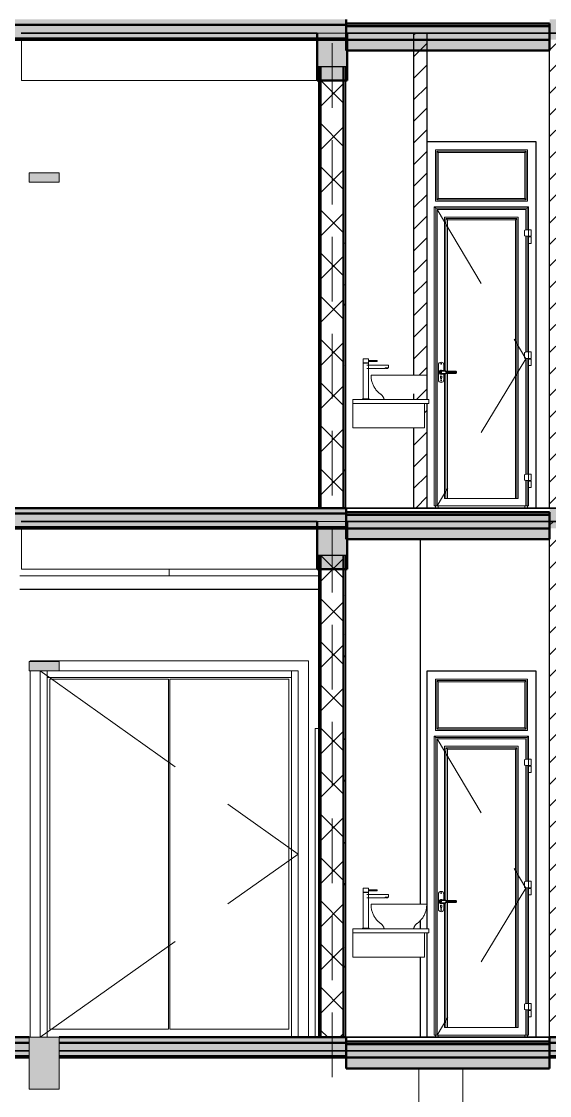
# Model space of a CAD drawing. Header units: millimetres. Extents: x -20510 to 108935, y -243239 to 20306.
# Drawn here: x 70511 to 74402, y -96429 to -88515 of the extents above; entities that cross this region are included whole.
import ezdxf

# ---------------------------------------------------------------- set-up
doc = ezdxf.new("R2010")
doc.units = ezdxf.units.MM
doc.linetypes.add('Centre', pattern=[3175, 635, -476.25, 1587.5, -476.25])
doc.linetypes.add('Hidden', pattern=[714.375, 476.25, -238.125])
for name, color, linetype, lineweight in [('A-DETL', 8, 'Continuous', 9), ('A-DETL-GENF', 8, 'Continuous', 18), ('A-DOOR', 2, 'Continuous', 18), ('A-DOOR-FRAM', 2, 'Continuous', 18), ('A-DOOR-GLAZ', 4, 'Continuous', 18), ('A-FLOR', 7, 'Continuous', 9), ('A-FLOR-MCUT', 7, 'Continuous', 50), ('A-FLOR-PATT', 8, 'Continuous', 9), ('A-WALL', 7, 'Continuous', 25), ('A-WALL-PATT', 8, 'Continuous', 18), ('G-IMPT', 8, 'Continuous', 9), ('P-SANR-FIXT', 3, 'Continuous', 9), ('S-BEAM', 7, 'Continuous', 9), ('S-FNDN', 7, 'Continuous', 9), ('S-GRID', 1, 'Continuous', 9)]:
    doc.layers.add(name, color=color, linetype=linetype, lineweight=lineweight)
pattern_1 = [(45, (80767.21, -89999.29), (-79.5495, 79.5495), [])]
pattern_2 = [(0, (80767.206, -89999.29), (304.8, 76.2), [25.146, -203.454, 25.146, -203.454, -1219.2]), (0, (80767.206, -89999.29), (304.8, 76.2), [-457.2, 25.146, -432.054, 25.146, -203.454, -533.4]), (0, (80767.206, -89999.29), (304.8, 76.2), [-1143, 25.146, -127.254, 25.146, -355.854]), (120, (80881.506, -89961.19), (-218.39114, 225.86454), [25.146, -203.454, 25.146, -203.454, -1219.2]), (120, (80881.506, -89961.19), (-218.39114, 225.86454), [-457.2, 25.146, -432.054, 25.146, -203.454, -533.4]), (120, (80881.506, -89961.19), (-218.39114, 225.86454), [-1143, 25.146, -127.254, 25.146, -355.854]), (240, (80919.606, -89808.79), (-86.40886, -302.06454), [25.146, -203.454, 25.146, -203.454, -1219.2]), (240, (80919.606, -89808.79), (-86.40886, -302.06454), [-457.2, 25.146, -432.054, 25.146, -203.454, -533.4]), (240, (80919.606, -89808.79), (-86.40886, -302.06454), [-1143, 25.146, -127.254, 25.146, -355.854])]
pattern_3 = [(45, (80767.2, -89999.3), (-159.099, 159.099), []), (135, (80767.2, -89999.3), (-159.099, -159.099), [])]

# ---------------------------------------------------------------- blocks, each defined once
blk = doc.blocks.new('Cua_Chong_Chay_D7_1Canh - D7_1200x2200-2407364-MẶT CẮT 4-4')
at = {"layer": 'A-DOOR-FRAM'}
for p in [(7675, 0), (7700, 2275)]:
    blk.add_line(p, (7675, 2275), dxfattribs=at)
blk = doc.blocks.new('CỬA 1 CÁNH EROWINDOW_có ô chết_ - D5_800x2200-V1-MẶT CẮT 4-4')
at = {"layer": 'A-DOOR'}
for p, q in [((8561, 2639), (9239, 2639)), ((8561, 2261), (8561, 2639)), ((8561, 2261), (8561, 2639)), ((8561, 2639), (9239, 2639)), ((8571, 2629), (8581, 2619)), ((8571, 2629), (8571, 2271)), ((9229, 2629), (8571, 2629)), ((9219, 2619), (8581, 2619)), ((8581, 2619), (8581, 2281)), ((9219, 2619), (9229, 2629)), ((9219, 2281), (9219, 2619)), ((9229, 2271), (9229, 2629)), ((9239, 2639), (9239, 2261)), ((9239, 2639), (9239, 2261)), ((8553, 2220), (9247, 2220)), ((8553, 2220), (8563, 2210)), ((8553, 15), (8553, 2220)), ((9239, 2261), (8561, 2261)), ((9239, 2261), (8561, 2261)), ((8581, 2281), (8571, 2271)), ((8571, 2271), (9229, 2271)), ((8581, 2281), (9219, 2281)), ((9219, 2281), (9229, 2271)), ((9247, 2220), (9237, 2210)), ((9247, 2220), (9247, 2050)), ((9237, 2210), (8563, 2210)), ((8563, 2210), (8563, 15)), ((8573, 2200), (9227, 2200)), ((8573, 15), (8573, 2200)), ((9227, 2200), (8573, 2200)), ((8573, 2200), (8573, 15)), ((8629, 1012.7), (8629, 2144)), ((9171, 2144), (8629, 2144)), ((8629, 1012.7), (8629, 2144)), ((8629, 2144), (9171, 2144)), ((9171, 71), (9171, 2144)), ((9171, 2144), (9171, 71)), ((9227, 2200), (9227, 2050)), ((9227, 2050), (9227, 2200)), ((9237, 2210), (9237, 2050)), ((8649, 2124), (8639, 2134)), ((8639, 2134), (8639, 1007.9)), ((8639, 2134), (9161, 2134)), ((8649, 2124), (8649, 1007.8)), ((9151, 2124), (8649, 2124)), ((9151, 2124), (9161, 2134)), ((9151, 71), (9151, 2124)), ((9161, 2134), (9161, 71)), ((9217, 2011.9), (9217, 2040)), ((9227, 2050), (9267, 2050)), ((9267, 2001.9), (9227, 2001.9)), ((9227, 2001.9), (9227, 1150)), ((9227, 1150), (9227, 2001.9)), ((9237, 2001.9), (9237, 1150)), ((9247, 2050), (9247, 2001.9)), ((9247, 2001.9), (9247, 1150)), ((9247, 1997.6), (9247, 1950.2)), ((9247, 1997.6), (9267, 1997.6)), ((9249.5, 2001.9), (9249.5, 1997.6)), ((9264.5, 1997.6), (9264.5, 2001.9)), ((9267, 2001.9), (9267, 2050)), ((9267, 1950.2), (9267, 1997.6)), ((9247, 1950.2), (9267, 1950.2)), ((9217, 1111.9), (9217, 1140)), ((9227, 1150), (9267, 1150)), ((9247, 1150), (9247, 1101.9)), ((9267, 1101.9), (9267, 1150)), ((8583, 1055), (8583, 945)), ((8623, 1012.9), (8623, 1055)), ((9267, 1101.9), (9227, 1101.9)), ((9227, 1101.9), (9227, 250)), ((9227, 250), (9227, 1101.9)), ((9237, 1101.9), (9237, 250)), ((9247, 1101.9), (9247, 250)), ((9247, 1097.6), (9247, 1050.2)), ((9247, 1097.6), (9267, 1097.6)), ((9247, 1050.2), (9267, 1050.2)), ((9249.5, 1101.9), (9249.5, 1097.6)), ((9264.5, 1097.6), (9264.5, 1101.9)), ((9267, 1050.2), (9267, 1097.6)), ((8598.5, 959.7), (8598.5, 970.7)), ((8600.5, 972.7), (8605.5, 972.7)), ((8600.5, 952.7), (8600.5, 957.7)), ((8600.5, 957.7), (8600.5, 952.7)), ((8628.7, 1013), (8603, 1013)), ((8627.7, 1008.7), (8603, 1008.7)), ((8603, 991.3), (8627.7, 991.3)), ((8603, 987), (8628.7, 987)), ((8605.5, 957.7), (8605.5, 952.7)), ((8605.5, 952.7), (8605.5, 957.7)), ((8607.5, 970.7), (8607.5, 959.7)), ((8623, 945), (8623, 987.1)), ((8637.7, 1003.7), (8627.7, 1008.7)), ((8627.7, 991.3), (8637.7, 996.3)), ((8638.7, 1008), (8628.7, 1013)), ((8628.7, 987), (8638.7, 992)), ((8629, 71), (8629, 987.3)), ((8629, 71), (8629, 987.3)), ((8709, 1003.7), (8637.7, 1003.7)), ((8637.7, 996.3), (8709, 996.3)), ((8709, 1008), (8638.7, 1008)), ((8638.7, 992), (8709, 992)), ((8639, 992.1), (8639, 71)), ((8649, 992.2), (8649, 71)), ((9217, 211.9), (9217, 240)), ((9227, 250), (9267, 250)), ((9247, 250), (9247, 201.9)), ((9267, 201.9), (9267, 250)), ((9267, 201.9), (9227, 201.9)), ((9227, 201.9), (9227, 15)), ((9227, 15), (9227, 201.9)), ((9237, 201.9), (9237, 15)), ((9247, 201.9), (9247, 15)), ((9247, 197.6), (9247, 150.2)), ((9247, 197.6), (9267, 197.6)), ((9249.5, 201.9), (9249.5, 197.6)), ((9264.5, 197.6), (9264.5, 201.9)), ((9267, 150.2), (9267, 197.6)), ((9247, 150.2), (9267, 150.2)), ((8563, 15), (8553, 15)), ((8561, 0), (8561, 15)), ((8563, 15), (8573, 15)), ((8573, 15), (9227, 15)), ((8581, 15), (8581, 0)), ((8639, 71), (8629, 71)), ((9171, 71), (8629, 71)), ((9161, 71), (9171, 71)), ((9219, 15), (9219, 0)), ((9237, 15), (9227, 15)), ((9247, 15), (9237, 15)), ((9239, 15), (9239, 0))]:
    blk.add_line(p, q, dxfattribs=at)
at = {"layer": 'A-DOOR', "linetype": 'Centre', "lineweight": 18}
for p, q in [((8573, 2200), (9227, 1100)), ((9227, 1100), (8573, 15))]:
    blk.add_line(p, q, dxfattribs=at)
at = {"layer": 'A-DOOR', "flags": 128}
for points in [[(8603, 1013), (8602.5, 1013), (8602, 1013), (8601.4, 1012.9), (8600.9, 1012.8), (8600.4, 1012.7), (8599.9, 1012.6), (8599.4, 1012.5), (8598.9, 1012.3), (8598.4, 1012.2), (8597.9, 1012), (8597.5, 1011.8), (8597, 1011.5), (8596.5, 1011.3), (8596.1, 1011), (8595.7, 1010.7), (8595.2, 1010.4), (8594.8, 1010.1), (8594.4, 1009.8), (8594, 1009.4), (8593.7, 1009.1), (8593.3, 1008.7), (8593, 1008.3), (8592.7, 1007.9), (8592.4, 1007.5), (8592.1, 1007), (8591.8, 1006.6), (8591.5, 1006.1), (8591.3, 1005.7), (8591.1, 1005.2), (8590.9, 1004.7), (8590.7, 1004.2), (8590.5, 1003.7), (8590.4, 1003.2), (8590.3, 1002.7), (8590.2, 1002.2), (8590.1, 1001.7), (8590.1, 1001.2), (8590, 1000.7), (8590, 1000.1), (8590, 999.6), (8590, 999.1), (8590.1, 998.6), (8590.1, 998.1), (8590.2, 997.6), (8590.3, 997), (8590.5, 996.5), (8590.6, 996), (8590.8, 995.6), (8591, 995.1), (8591.2, 994.6), (8591.4, 994.1), (8591.6, 993.7), (8591.9, 993.2), (8592.2, 992.8), (8592.5, 992.3), (8592.8, 991.9), (8593.1, 991.5), (8593.5, 991.1), (8593.8, 990.8), (8594.2, 990.4), (8594.6, 990.1), (8595, 989.7), (8595.4, 989.4), (8595.9, 989.1), (8596.3, 988.9), (8596.7, 988.6), (8597.2, 988.4), (8597.7, 988.1), (8598.2, 987.9), (8598.6, 987.8), (8599.1, 987.6), (8599.6, 987.4), (8600.1, 987.3), (8600.7, 987.2), (8601.2, 987.1), (8601.7, 987.1), (8602.2, 987), (8602.7, 987), (8603, 987)], [(8709, 992), (8709.3, 992), (8709.6, 992), (8710, 992.1), (8710.3, 992.1), (8710.6, 992.2), (8710.9, 992.2), (8711.2, 992.3), (8711.5, 992.4), (8711.8, 992.5), (8712.1, 992.6), (8712.4, 992.8), (8712.7, 992.9), (8713, 993.1), (8713.2, 993.2), (8713.5, 993.4), (8713.8, 993.6), (8714, 993.8), (8714.3, 994), (8714.5, 994.2), (8714.7, 994.4), (8715, 994.7), (8715.2, 994.9), (8715.4, 995.2), (8715.6, 995.4), (8715.7, 995.7), (8715.9, 996), (8716.1, 996.2), (8716.2, 996.5), (8716.3, 996.8), (8716.5, 997.1), (8716.6, 997.4), (8716.7, 997.7), (8716.7, 998), (8716.8, 998.3), (8716.9, 998.6), (8716.9, 999), (8717, 999.3), (8717, 999.6), (8717, 999.9), (8717, 1000.2), (8717, 1000.6), (8717, 1000.9), (8716.9, 1001.2), (8716.9, 1001.5), (8716.8, 1001.8), (8716.7, 1002.1), (8716.6, 1002.4), (8716.5, 1002.7), (8716.4, 1003), (8716.3, 1003.3), (8716.1, 1003.6), (8716, 1003.9), (8715.8, 1004.2), (8715.7, 1004.4), (8715.5, 1004.7), (8715.3, 1005), (8715.1, 1005.2), (8714.9, 1005.4), (8714.6, 1005.7), (8714.4, 1005.9), (8714.2, 1006.1), (8713.9, 1006.3), (8713.7, 1006.5), (8713.4, 1006.7), (8713.1, 1006.9), (8712.8, 1007), (8712.6, 1007.2), (8712.3, 1007.3), (8712, 1007.4), (8711.7, 1007.5), (8711.4, 1007.6), (8711.1, 1007.7), (8710.8, 1007.8), (8710.4, 1007.9), (8710.1, 1007.9), (8709.8, 1008), (8709.5, 1008), (8709.2, 1008), (8709, 1008)]]:
    blk.add_lwpolyline(points, dxfattribs=at)
at = {"layer": 'A-DOOR'}
for centre, radius, start, end in [((9227, 2040), 10, 90, 180), ((9227, 2040), 10, 150, 180), ((9227, 2011.9), 10, 180, 270), ((9227, 2011.9), 10, 195, 225), ((9227, 1140), 10, 90, 180), ((9227, 1140), 10, 150, 180), ((9227, 1111.9), 10, 180, 270), ((9227, 1111.9), 10, 195, 225), ((8603, 1055), 20, 0, 180), ((8603, 1063.2), 3, 360, 180), ((8603, 1063.2), 3, 180, 0), ((8603, 1000), 15, 59.67838, 180), ((8603, 1000), 15, 180, 300.32163), ((8603, 1000), 15, 129.46926, 135), ((8603, 1000), 15, 225, 230.53074), ((8603, 1000), 8.66, 90, 270), ((8603, 1000), 15, 114.49721, 120), ((8603, 1000), 15, 240, 245.50279), ((8600.5, 970.7), 2.04, 90, 180), ((8600.5, 959.7), 1.99, 180, 268.95965), ((8603, 1000), 15, 99.61048, 105), ((8603, 1000), 15, 255, 260.38952), ((8600.5, 959.7), 1.99, 224.47982, 268.95965), ((8603, 1000), 3.02, 0, 180), ((8603, 1000), 3.02, 180, 0), ((8603, 952.7), 2.5, 180, 0), ((8603, 1000), 15, 84.76981, 90), ((8603, 1000), 15, 270, 275.23019), ((8603, 1000), 3.02, 30, 45), ((8603, 1000), 3.02, 315, 330), ((8605.5, 970.7), 2.04, 0, 90), ((8605.5, 959.7), 1.99, 271.04035, 0), ((8605.5, 959.7), 1.99, 271.04035, 315.52018), ((8603, 1000), 15, 69.95688, 75), ((8603, 1000), 15, 285, 290.04312), ((8709, 1000), 3.66, 270, 90), ((8603, 945), 20, 180, 360), ((8603, 937.9), 3, 0, 180), ((8603, 937.9), 3, 180, 0), ((9227, 240), 10, 90, 180), ((9227, 240), 10, 150, 180), ((9227, 211.9), 10, 180, 270), ((9227, 211.9), 10, 195, 225)]:
    blk.add_arc(centre, radius, start, end, dxfattribs=at)
for points in [[(8628.7, 1013), (8628.7, 1013), (8628.6, 1012.6), (8628.2, 1011), (8627.9, 1009.5), (8627.7, 1008.7)], [(8628.7, 987), (8628.7, 987), (8628.6, 987.4), (8628.2, 989), (8627.9, 990.5), (8627.7, 991.3)], [(8638.7, 1008), (8638.7, 1008), (8638.6, 1007.6), (8638.2, 1006), (8637.9, 1004.5), (8637.7, 1003.7)], [(8638.7, 992), (8638.7, 992), (8638.6, 992.4), (8638.2, 994), (8637.9, 995.5), (8637.7, 996.3)]]:
    blk.add_open_spline(points, degree=3, dxfattribs=at)
blk = doc.blocks.new('Cua_Kinh_Cuong_Luc_2Canh_Bat2Chieu - D1 - Kính Cường Lực 10mm 2 Cánh-2367817-MẶT CẮT 4-4')
at = {"layer": 'A-DOOR', "linetype": 'Centre', "lineweight": 18}
for q in [(5650, 2700), (5650, 0)]:
    blk.add_line((7550, 1350), q, dxfattribs=at)
at = {"layer": 'A-DOOR-FRAM'}
for p, q in [((5575, 2775), (5575, 2770)), ((7625, 2775), (5575, 2775)), ((7625, 0), (7625, 2775)), ((5575, 2700), (5575, 0)), ((5650, 0), (5650, 2700)), ((5700, 2700), (5700, 0)), ((5700, 2650), (5700, 2700)), ((5789, 2700), (7550, 2700)), ((7500, 0), (7500, 2700)), ((7500, 2700), (7500, 2650)), ((7550, 2700), (7550, 0)), ((7500, 2650), (5700, 2650))]:
    blk.add_line(p, q, dxfattribs=at)
at = {"layer": 'A-DOOR-GLAZ'}
for p, q in [((5720, 2640), (6595, 2640)), ((5720, 60), (5720, 2640)), ((6595, 2640), (6595, 60)), ((6605, 2640), (7480, 2640)), ((6605, 60), (6605, 2640)), ((7480, 2640), (7480, 60)), ((6595, 60), (5720, 60)), ((7480, 60), (6605, 60))]:
    blk.add_line(p, q, dxfattribs=at)
blk = doc.blocks.new('Mat_Tien_3dsMax - Sync_3dsMax_To_Revit-2401403-MẶT CẮT 4-4')
at = {"layer": 'G-IMPT'}
for p, q in [((6600, 3450), (6600, 3400)), ((6600, 3400), (6600, 3450)), ((5500, 3400), (6600, 3400)), ((6600, 3400), (7699.1, 3400)), ((8439.7, -750), (8439.7, -230)), ((8763.5, -750), (8763.5, -230))]:
    blk.add_line(p, q, dxfattribs=at)
blk = doc.blocks.new('Mat_Tien_3dsMax - Mat_Tien_3dsMax-2387879-MẶT CẮT 4-4')
blk.add_blockref('Mat_Tien_3dsMax - Sync_3dsMax_To_Revit-2401403-MẶT CẮT 4-4', (0, 0))
blk = doc.blocks.new('chau rua tay2 - chau rua tay2-814154-MẶT CẮT 4-4')
at = {"layer": 'P-SANR-FIXT'}
for p, q in [((8029, 1100), (8029, 1070)), ((8049, 1100), (8029, 1100)), ((8049, 1070), (8029, 1070)), ((8029, 1068), (8029, 804)), ((8049, 1068), (8029, 1068)), ((8031, 1070), (8031, 1068)), ((8069, 1100), (8049, 1100)), ((8069, 1070), (8049, 1070)), ((8069, 1068), (8049, 1068)), ((8214.8, 1052.6), (8055.2, 1052.6)), ((8131.1, 1086.3), (8066.1, 1086.3)), ((8066.1, 1080.3), (8131.1, 1080.3)), ((8067, 1068), (8067, 1070)), ((8069, 1070), (8069, 1100)), ((8069, 804), (8069, 1068)), ((8131.1, 1083.3), (8131.1, 1086.3)), ((8131.1, 1080.3), (8131.1, 1083.3)), ((8189.8, 1033.2), (8189.8, 1028.6)), ((8189.8, 1033.2), (8214.8, 1033.2)), ((8195.5, 1033.2), (8195.5, 1027.1)), ((8211.5, 1027.1), (8211.5, 1033.2)), ((8214.8, 1040.6), (8214.8, 1052.6)), ((8214.8, 1033.2), (8214.8, 1040.6)), ((8055.2, 1028.6), (8189.8, 1028.6)), ((8195.5, 1027.1), (8203.5, 1027.1)), ((8195.5, 1027.1), (8195.7, 1027.1)), ((8203.5, 1027.1), (8211.5, 1027.1)), ((8211.2, 1027.1), (8211.5, 1027.1)), ((7951.7, 800), (8511.7, 800)), ((7951.7, 770), (7951.7, 800)), ((8024, 804), (8024, 800)), ((8049, 804), (8024, 804)), ((8074, 804), (8049, 804)), ((8074, 800), (8074, 804)), ((8511.7, 770), (8511.7, 800)), ((7951.7, 589.9), (7951.7, 770)), ((8511.7, 770), (7951.7, 770)), ((8481.7, 589.9), (8481.7, 770)), ((8481.7, 589.9), (7951.7, 589.9))]:
    blk.add_line(p, q, dxfattribs=at)
at = {"layer": 'P-SANR-FIXT', "flags": 128}
for points in [[(8086.7, 977), (8086.7, 977.1), (8086.7, 977.2), (8086.7, 977.3), (8086.7, 977.4), (8086.8, 977.6), (8086.8, 977.7), (8086.8, 977.8), (8086.9, 977.9), (8086.9, 978), (8086.9, 978.1), (8087, 978.2), (8087, 978.3), (8087.1, 978.5), (8087.2, 978.6), (8087.2, 978.7), (8087.3, 978.8), (8087.4, 978.8), (8087.4, 978.9), (8087.5, 979), (8087.6, 979.1), (8087.7, 979.2), (8087.8, 979.3), (8087.9, 979.3), (8088, 979.4), (8088.1, 979.5), (8088.2, 979.5), (8088.3, 979.6), (8088.4, 979.7), (8088.5, 979.7), (8088.6, 979.8), (8088.7, 979.8), (8088.8, 979.8), (8089, 979.9), (8089.1, 979.9), (8089.2, 979.9), (8089.3, 979.9), (8089.4, 979.9), (8089.6, 980), (8089.7, 980), (8089.7, 980)], [(8157.1, 838.9), (8151.7, 843), (8146.4, 847.3), (8141.3, 851.9), (8136.4, 856.6), (8131.7, 861.5), (8127.2, 866.6), (8122.9, 871.8), (8118.8, 877.3), (8115, 882.9), (8111.3, 888.6), (8107.9, 894.5), (8104.7, 900.5), (8101.8, 906.6), (8099.1, 912.9), (8096.7, 919.2), (8094.5, 925.7), (8092.6, 932.2), (8091, 938.8), (8089.6, 945.5), (8088.5, 952.2), (8087.6, 958.9), (8087.1, 965.7), (8086.8, 972.5), (8086.7, 977)], [(8089.7, 980), (8089.9, 980), (8090.3, 980), (8091.2, 980), (8092.3, 980), (8093.7, 980), (8095.5, 980), (8097.6, 980), (8100, 980), (8102.7, 980), (8105.6, 980), (8108.9, 980), (8112.5, 980), (8114.1, 980)], [(8291.7, 980), (8283.7, 980), (8275.6, 980), (8267.6, 980), (8259.6, 980), (8251.6, 980), (8243.7, 980), (8235.9, 980), (8228.2, 980), (8220.6, 980), (8213.1, 980), (8205.7, 980), (8198.4, 980), (8191.4, 980), (8184.4, 980), (8177.7, 980), (8171.1, 980), (8164.7, 980), (8158.5, 980), (8152.6, 980), (8146.8, 980), (8141.3, 980), (8136, 980), (8131, 980), (8126.2, 980), (8121.7, 980), (8117.5, 980), (8113.5, 980), (8109.9, 980), (8106.5, 980), (8103.4, 980), (8100.7, 980), (8098.2, 980), (8096, 980), (8094.2, 980), (8092.6, 980), (8091.4, 980), (8090.5, 980), (8090, 980), (8089.7, 980), (8089.7, 980)], [(8493.8, 980), (8493.6, 980), (8493.1, 980), (8492.3, 980), (8491.2, 980), (8489.8, 980), (8488, 980), (8485.9, 980), (8483.5, 980), (8480.8, 980), (8477.8, 980), (8474.5, 980), (8470.9, 980), (8467.1, 980), (8462.9, 980), (8458.5, 980), (8453.8, 980), (8448.8, 980), (8443.6, 980), (8438.2, 980), (8432.5, 980), (8426.6, 980), (8420.5, 980), (8414.1, 980), (8407.6, 980), (8400.9, 980), (8394, 980), (8387, 980), (8379.8, 980), (8372.4, 980), (8365, 980), (8357.4, 980), (8349.7, 980), (8341.9, 980), (8334, 980), (8326.1, 980), (8318.1, 980), (8310.1, 980), (8302, 980), (8293.9, 980), (8291.7, 980)], [(8496.8, 977), (8496.7, 970.2), (8496.3, 963.4), (8495.6, 956.6), (8494.6, 949.9), (8493.4, 943.2), (8492, 936.5), (8490.2, 930), (8488.2, 923.5), (8486, 917.1), (8483.5, 910.7), (8480.7, 904.5), (8477.7, 898.4), (8474.4, 892.5), (8470.9, 886.6), (8467.2, 880.9), (8463.3, 875.4), (8459.1, 870), (8454.8, 864.8), (8450.2, 859.8), (8445.4, 854.9), (8440.4, 850.3), (8435.3, 845.8), (8430, 841.6), (8426.4, 838.9)], [(8474.9, 980), (8477, 980), (8480, 980), (8482.8, 980), (8485.3, 980), (8487.5, 980), (8489.3, 980), (8490.8, 980), (8492.1, 980), (8492.9, 980), (8493.5, 980), (8493.8, 980), (8493.8, 980)], [(8493.8, 980), (8493.9, 980), (8494, 979.9), (8494.1, 979.9), (8494.3, 979.9), (8494.4, 979.9), (8494.5, 979.9), (8494.6, 979.8), (8494.7, 979.8), (8494.8, 979.8), (8494.9, 979.7), (8495.1, 979.7), (8495.2, 979.6), (8495.3, 979.6), (8495.4, 979.5), (8495.5, 979.4), (8495.6, 979.4), (8495.7, 979.3), (8495.8, 979.2), (8495.8, 979.1), (8495.9, 979), (8496, 979), (8496.1, 978.9), (8496.2, 978.8), (8496.2, 978.7), (8496.3, 978.6), (8496.4, 978.5), (8496.4, 978.4), (8496.5, 978.3), (8496.5, 978.2), (8496.6, 978), (8496.6, 977.9), (8496.7, 977.8), (8496.7, 977.7), (8496.7, 977.6), (8496.7, 977.5), (8496.8, 977.4), (8496.8, 977.2), (8496.8, 977.1), (8496.8, 977), (8496.8, 977)], [(8183.2, 800), (8182.6, 802.6), (8181.8, 805.2), (8180.9, 807.8), (8179.9, 810.3), (8178.8, 812.8), (8177.6, 815.2), (8176.3, 817.6), (8174.9, 819.9), (8173.4, 822.2), (8171.8, 824.4), (8170.2, 826.5), (8168.4, 828.6), (8166.6, 830.6), (8164.7, 832.6), (8162.7, 834.4), (8160.7, 836.2), (8158.5, 837.9), (8157.1, 838.9)], [(8426.4, 838.9), (8424.2, 837.3), (8422.1, 835.6), (8420.1, 833.8), (8418.1, 831.9), (8416.3, 830), (8414.5, 827.9), (8412.8, 825.8), (8411.1, 823.7), (8409.6, 821.4), (8408.1, 819.1), (8406.8, 816.8), (8405.5, 814.4), (8404.3, 812), (8403.3, 809.5), (8402.3, 806.9), (8401.4, 804.4), (8400.7, 801.8), (8400.2, 800)]]:
    blk.add_lwpolyline(points, dxfattribs=at)
blk = doc.blocks.new('chau rua tay2 - chau rua tay2-V10-MẶT CẮT 4-4')
at = {"layer": 'P-SANR-FIXT'}
for p, q in [((8029, 5000), (8029, 4970)), ((8049, 5000), (8029, 5000)), ((8069, 5000), (8049, 5000)), ((8131.1, 4986.3), (8066.1, 4986.3)), ((8069, 4970), (8069, 5000)), ((8131.1, 4983.3), (8131.1, 4986.3)), ((8049, 4970), (8029, 4970)), ((8029, 4968), (8029, 4704)), ((8049, 4968), (8029, 4968)), ((8031, 4970), (8031, 4968)), ((8069, 4970), (8049, 4970)), ((8069, 4968), (8049, 4968)), ((8214.8, 4952.6), (8055.2, 4952.6)), ((8055.2, 4928.6), (8189.8, 4928.6)), ((8066.1, 4980.3), (8131.1, 4980.3)), ((8067, 4968), (8067, 4970)), ((8069, 4704), (8069, 4968)), ((8131.1, 4980.3), (8131.1, 4983.3)), ((8189.8, 4933.2), (8189.8, 4928.6)), ((8189.8, 4933.2), (8214.8, 4933.2)), ((8195.5, 4933.2), (8195.5, 4927.1)), ((8195.5, 4927.1), (8203.5, 4927.1)), ((8195.5, 4927.1), (8195.7, 4927.1)), ((8203.5, 4927.1), (8211.5, 4927.1)), ((8211.2, 4927.1), (8211.5, 4927.1)), ((8211.5, 4927.1), (8211.5, 4933.2)), ((8214.8, 4940.6), (8214.8, 4952.6)), ((8214.8, 4933.2), (8214.8, 4940.6)), ((7951.7, 4700), (8511.7, 4700)), ((7951.7, 4670), (7951.7, 4700)), ((7951.7, 4489.9), (7951.7, 4670)), ((8511.7, 4670), (7951.7, 4670)), ((8024, 4704), (8024, 4700)), ((8049, 4704), (8024, 4704)), ((8074, 4704), (8049, 4704)), ((8074, 4700), (8074, 4704)), ((8481.7, 4489.9), (8481.7, 4670)), ((8511.7, 4670), (8511.7, 4700)), ((8481.7, 4489.9), (7951.7, 4489.9))]:
    blk.add_line(p, q, dxfattribs=at)
at = {"layer": 'P-SANR-FIXT', "flags": 128}
for points in [[(8086.7, 4877), (8086.7, 4877.1), (8086.7, 4877.2), (8086.7, 4877.3), (8086.7, 4877.4), (8086.8, 4877.6), (8086.8, 4877.7), (8086.8, 4877.8), (8086.9, 4877.9), (8086.9, 4878), (8086.9, 4878.1), (8087, 4878.2), (8087, 4878.3), (8087.1, 4878.5), (8087.2, 4878.6), (8087.2, 4878.7), (8087.3, 4878.8), (8087.4, 4878.8), (8087.4, 4878.9), (8087.5, 4879), (8087.6, 4879.1), (8087.7, 4879.2), (8087.8, 4879.3), (8087.9, 4879.3), (8088, 4879.4), (8088.1, 4879.5), (8088.2, 4879.5), (8088.3, 4879.6), (8088.4, 4879.7), (8088.5, 4879.7), (8088.6, 4879.8), (8088.7, 4879.8), (8088.8, 4879.8), (8089, 4879.9), (8089.1, 4879.9), (8089.2, 4879.9), (8089.3, 4879.9), (8089.4, 4879.9), (8089.6, 4880), (8089.7, 4880), (8089.7, 4880)], [(8157.1, 4738.9), (8151.7, 4743), (8146.4, 4747.3), (8141.3, 4751.9), (8136.4, 4756.6), (8131.7, 4761.5), (8127.2, 4766.6), (8122.9, 4771.8), (8118.8, 4777.3), (8115, 4782.9), (8111.3, 4788.6), (8107.9, 4794.5), (8104.7, 4800.5), (8101.8, 4806.6), (8099.1, 4812.9), (8096.7, 4819.2), (8094.5, 4825.7), (8092.6, 4832.2), (8091, 4838.8), (8089.6, 4845.5), (8088.5, 4852.2), (8087.6, 4858.9), (8087.1, 4865.7), (8086.8, 4872.5), (8086.7, 4877)], [(8089.7, 4880), (8089.9, 4880), (8090.3, 4880), (8091.2, 4880), (8092.3, 4880), (8093.7, 4880), (8095.5, 4880), (8097.6, 4880), (8100, 4880), (8102.7, 4880), (8105.6, 4880), (8108.9, 4880), (8112.5, 4880), (8114.1, 4880)], [(8291.7, 4880), (8283.7, 4880), (8275.6, 4880), (8267.6, 4880), (8259.6, 4880), (8251.6, 4880), (8243.7, 4880), (8235.9, 4880), (8228.2, 4880), (8220.6, 4880), (8213.1, 4880), (8205.7, 4880), (8198.4, 4880), (8191.4, 4880), (8184.4, 4880), (8177.7, 4880), (8171.1, 4880), (8164.7, 4880), (8158.5, 4880), (8152.6, 4880), (8146.8, 4880), (8141.3, 4880), (8136, 4880), (8131, 4880), (8126.2, 4880), (8121.7, 4880), (8117.5, 4880), (8113.5, 4880), (8109.9, 4880), (8106.5, 4880), (8103.4, 4880), (8100.7, 4880), (8098.2, 4880), (8096, 4880), (8094.2, 4880), (8092.6, 4880), (8091.4, 4880), (8090.5, 4880), (8090, 4880), (8089.7, 4880), (8089.7, 4880)], [(8493.8, 4880), (8493.6, 4880), (8493.1, 4880), (8492.3, 4880), (8491.2, 4880), (8489.8, 4880), (8488, 4880), (8485.9, 4880), (8483.5, 4880), (8480.8, 4880), (8477.8, 4880), (8474.5, 4880), (8470.9, 4880), (8467.1, 4880), (8462.9, 4880), (8458.5, 4880), (8453.8, 4880), (8448.8, 4880), (8443.6, 4880), (8438.2, 4880), (8432.5, 4880), (8426.6, 4880), (8420.5, 4880), (8414.1, 4880), (8407.6, 4880), (8400.9, 4880), (8394, 4880), (8387, 4880), (8379.8, 4880), (8372.4, 4880), (8365, 4880), (8357.4, 4880), (8349.7, 4880), (8341.9, 4880), (8334, 4880), (8326.1, 4880), (8318.1, 4880), (8310.1, 4880), (8302, 4880), (8293.9, 4880), (8291.7, 4880)], [(8492.9, 4880), (8493.5, 4880), (8493.8, 4880), (8493.8, 4880)], [(8493.8, 4880), (8493.9, 4880), (8494, 4879.9), (8494.1, 4879.9), (8494.3, 4879.9), (8494.4, 4879.9), (8494.5, 4879.9), (8494.6, 4879.8), (8494.7, 4879.8), (8494.8, 4879.8), (8494.9, 4879.7), (8495.1, 4879.7), (8495.2, 4879.6), (8495.3, 4879.6), (8495.4, 4879.5), (8495.5, 4879.4), (8495.6, 4879.4), (8495.7, 4879.3), (8495.8, 4879.2), (8495.8, 4879.1), (8495.9, 4879), (8496, 4879), (8496.1, 4878.9)], [(8183.2, 4700), (8182.6, 4702.6), (8181.8, 4705.2), (8180.9, 4707.8), (8179.9, 4710.3), (8178.8, 4712.8), (8177.6, 4715.2), (8176.3, 4717.6), (8174.9, 4719.9), (8173.4, 4722.2), (8171.8, 4724.4), (8170.2, 4726.5), (8168.4, 4728.6), (8166.6, 4730.6), (8164.7, 4732.6), (8162.7, 4734.4), (8160.7, 4736.2), (8158.5, 4737.9), (8157.1, 4738.9)]]:
    blk.add_lwpolyline(points, dxfattribs=at)

msp = doc.modelspace()

# ---------------------------------------------------------------- hatches: boundary and pattern name
at = {"layer": 'A-DETL-GENF'}
for points in [[(70569, -89700), (70789, -89700), (70789, -89630), (70569, -89630)], [(70569, -93300), (70789, -93300), (70789, -93230), (70569, -93230)], [(70569, -96381.8), (70789, -96381.8), (70789, -96000), (70569, -96000), (70569, -96214.2)]]:
    msp.add_hatch(color=7, dxfattribs=at).paths.add_polyline_path(points)
at = {"layer": 'A-FLOR'}
for points in [[(74401.7, -88550), (74401.7, -88530), (72902.6, -88530), (72902.6, -88550), (74332.1, -88550)], [(73026.4, -92150), (74401.7, -92150), (74401.7, -92130), (72902.6, -92130), (72902.6, -92150)], [(73516.1, -96050), (74401.7, -96050), (74401.7, -96030), (72902.6, -96030), (72902.6, -96050), (73189.7, -96050)]]:
    msp.add_hatch(color=8, dxfattribs=at).paths.add_polyline_path(points)
at = {"layer": 'A-FLOR-PATT'}
h = msp.add_hatch(color=256, dxfattribs=at)
h.paths.add_polyline_path([(70904.7, -88540), (72902.6, -88540), (72902.6, -88500), (64901.8, -88500), (64901.8, -88540), (70578.3, -88540)])
h.paths.add_polyline_path([(78249.1, -88540), (78300.1, -88540), (78300.1, -88500), (78100.9, -88500), (78100.9, -88540), (78167.5, -88540)])
h.paths.add_polyline_path([(74501.7, -88540), (74501.7, -88500), (74401.7, -88500), (74401.7, -88540), (74495.3, -88540)])
h = msp.add_hatch(color=256, dxfattribs=at)
h.paths.add_polyline_path([(70904.7, -88640), (72902.6, -88640), (72902.6, -88540), (64901.8, -88540), (64901.8, -88640), (70578.3, -88640)])
h.paths.add_polyline_path([(78300.1, -88640), (78300.1, -88540), (78100.9, -88540), (78100.9, -88640), (78249.1, -88640)])
h.paths.add_polyline_path([(74495.3, -88640), (74501.7, -88640), (74501.7, -88540), (74401.7, -88540), (74401.7, -88640)])
for points in [[(73516.1, -88650), (74401.7, -88650), (74401.7, -88550), (72902.6, -88550), (72902.6, -88650), (73189.7, -88650)], [(74401.7, -92250), (74401.7, -92150), (72902.6, -92150), (72902.6, -92250), (74168.9, -92250)], [(74168.9, -96150), (74401.7, -96150), (74401.7, -96050), (72902.6, -96050), (72902.6, -96150), (73842.5, -96150)]]:
    msp.add_hatch(color=256, dxfattribs=at).paths.add_polyline_path(points)
at = {"layer": 'A-FLOR-PATT', "lineweight": 18}
h = msp.add_hatch(color=256, dxfattribs=at)
h.paths.add_polyline_path([(70578.3, -88650), (72902.6, -88650), (72902.6, -88640), (64901.8, -88640), (64901.8, -88650), (70251.9, -88650)])
h.paths.add_polyline_path([(78249.1, -88650), (78300.1, -88650), (78300.1, -88640), (78100.9, -88640), (78100.9, -88650)])
h.paths.add_polyline_path([(74501.7, -88650), (74501.7, -88640), (74401.7, -88640), (74401.7, -88650), (74495.3, -88650)])
for points in [[(74168.9, -88730), (74401.7, -88730), (74401.7, -88650), (72902.6, -88650), (72902.6, -88730), (73516.1, -88730)], [(74168.9, -92330), (74401.7, -92330), (74401.7, -92250), (72902.6, -92250), (72902.6, -92330), (73516.1, -92330)], [(73842.5, -96230), (74401.7, -96230), (74401.7, -96150), (72902.6, -96150), (72902.6, -96230), (73516.1, -96230)]]:
    msp.add_hatch(color=256, dxfattribs=at).paths.add_polyline_path(points)
at = {"layer": 'A-FLOR-PATT'}
h = msp.add_hatch(color=256, dxfattribs=at)
h.paths.add_polyline_path([(78249.1, -92140), (78300.1, -92140), (78300.1, -92100), (78100.9, -92100), (78100.9, -92140), (78167.5, -92140)])
h.paths.add_polyline_path([(65029.2, -92140), (72902.6, -92140), (72902.6, -92100), (64901.8, -92100), (64901.8, -92140)])
h.paths.add_polyline_path([(74495.3, -92140), (74501.7, -92140), (74501.7, -92100), (74401.7, -92100), (74401.7, -92140)])
h = msp.add_hatch(color=256, dxfattribs=at)
h.paths.add_polyline_path([(64901.8, -92240), (72902.6, -92240), (72902.6, -92140), (64901.8, -92140.3), (64901.8, -92225.1)])
h.paths.add_polyline_path([(78300.1, -92240), (78300.1, -92140), (78100.9, -92140.3), (78100.9, -92240), (78249.1, -92240)])
h.paths.add_polyline_path([(74501.7, -92240), (74501.7, -92140), (74401.7, -92140.3), (74401.7, -92240)])
at = {"layer": 'A-FLOR-PATT', "lineweight": 18}
h = msp.add_hatch(color=256, dxfattribs=at)
h.paths.add_polyline_path([(78249.1, -92250), (78300.1, -92250), (78300.1, -92240), (78100.9, -92240), (78100.9, -92250)])
h.paths.add_polyline_path([(64947.6, -92250), (72902.6, -92250), (72902.6, -92240), (64901.8, -92240), (64901.8, -92250)])
h.paths.add_polyline_path([(74401.7, -92250), (74501.7, -92250), (74501.7, -92240), (74401.7, -92240)])
at = {"layer": 'A-FLOR-PATT'}
h = msp.add_hatch(color=256, dxfattribs=at)
h.paths.add_polyline_path([(78249.1, -96040), (78300.1, -96040), (78300.1, -96000), (78100.9, -96000), (78100.9, -96040), (78167.5, -96040)])
h.paths.add_polyline_path([(64947.6, -96040), (65101.7, -96040), (65101.7, -96000), (64901.8, -96000), (64901.8, -96040)])
h.paths.add_polyline_path([(70300.9, -96040), (70569, -96040), (70569, -96000), (70300.9, -96000)])
h.paths.add_polyline_path([(74495.3, -96040), (74501.7, -96040), (74501.7, -96000), (74401.7, -96000), (74401.7, -96040), (74413.7, -96040)])
h.paths.add_polyline_path([(70789, -96040), (72902.6, -96040), (72902.6, -96000), (70789, -96000), (70789, -96007.5)])
h = msp.add_hatch(color=256, dxfattribs=at)
h.paths.add_polyline_path([(72536.8, -96140), (72902.6, -96140), (72902.6, -96040), (70789, -96040), (70789, -96140), (72210.4, -96140)])
h.paths.add_polyline_path([(65029.2, -96140), (65101.7, -96140), (65101.7, -96040), (64901.8, -96040), (64901.8, -96140)])
h.paths.add_polyline_path([(70300.9, -96140), (70569, -96140), (70569, -96040), (70300.9, -96040), (70300.9, -96044.4)])
h.paths.add_polyline_path([(78300.1, -96140), (78300.1, -96040), (78100.9, -96040), (78100.9, -96140)])
h.paths.add_polyline_path([(74501.7, -96140), (74501.7, -96040), (74401.7, -96040), (74401.7, -96140), (74495.3, -96140)])
at = {"layer": 'A-FLOR-PATT', "lineweight": 18}
h = msp.add_hatch(color=256, dxfattribs=at)
h.paths.add_polyline_path([(78100.9, -96150), (78300.1, -96150), (78300.1, -96140), (78100.9, -96140)])
h.paths.add_polyline_path([(65101.7, -96150), (65101.7, -96140), (64901.8, -96140), (64901.8, -96150), (65029.2, -96150)])
h.paths.add_polyline_path([(70300.9, -96150), (70569, -96150), (70569, -96140), (70300.9, -96140)])
h.paths.add_polyline_path([(74495.3, -96150), (74501.7, -96150), (74501.7, -96140), (74401.7, -96140), (74401.7, -96150)])
h.paths.add_polyline_path([(70789, -96150), (72902.6, -96150), (72902.6, -96140), (70789, -96140), (70789, -96148.1)])
at = {"layer": 'A-WALL-PATT', "lineweight": 18}
h = msp.add_hatch(dxfattribs=at)
h.set_pattern_fill('FP_1', color=256, style=0, pattern_type=2)
h.set_pattern_definition(pattern_1)
h.paths.add_polyline_path([(73500, -92100), (73500, -91330), (73481.7, -91330), (73481.7, -91510.1), (73400, -91510.1), (73400, -92100)])
h.paths.add_polyline_path([(73500, -91300), (73500, -88600), (73400, -88600), (73400, -91120), (73478.5, -91120.9), (73479, -91121.9), (73478.6, -91123), (73477.8, -91137.1), (73474.5, -91157.2), (73457.2, -91202.5), (73454.2, -91206.7), (73434.2, -91232), (73425.3, -91239.8), (73400, -91259.1), (73400, -91300), (73481.7, -91300)])
h = msp.add_hatch(dxfattribs=at)
h.set_pattern_fill('FP_1', color=256, style=0, pattern_type=2)
h.set_pattern_definition(pattern_1)
h.paths.add_polyline_path([(74500, -92100), (74500, -88600), (74400, -88600), (74400, -92100), (74495.3, -92100)])
h = msp.add_hatch(dxfattribs=at)
h.set_pattern_fill('FP_2', color=256, style=0, pattern_type=2)
h.set_pattern_definition(pattern_2)
h.paths.add_polyline_path([(72700, -92100), (72715, -92100), (72715, -88850), (72700, -88850), (72700, -92100)])
h = msp.add_hatch(dxfattribs=at)
h.set_pattern_fill('FP_3', color=256, style=0, pattern_type=2)
h.set_pattern_definition(pattern_3)
h.paths.add_polyline_path([(72715, -92100), (72885, -92100), (72885, -88850), (72715, -88850), (72715, -92055.4)])
h = msp.add_hatch(dxfattribs=at)
h.set_pattern_fill('FP_2', color=256, style=0, pattern_type=2)
h.set_pattern_definition(pattern_2)
h.paths.add_polyline_path([(72900, -92100), (72900, -88850), (72885, -88850), (72885, -92100)])
h = msp.add_hatch(dxfattribs=at)
h.set_pattern_fill('FP_1', color=256, style=0, pattern_type=2)
h.set_pattern_definition(pattern_1)
h.paths.add_polyline_path([(74413.7, -96000), (74500, -96000), (74500, -92200), (74400, -92200), (74400, -96000)])
h = msp.add_hatch(dxfattribs=at)
h.set_pattern_fill('FP_2', color=256, style=0, pattern_type=2)
h.set_pattern_definition(pattern_2)
h.paths.add_polyline_path([(72700, -96000), (72715, -96000), (72715, -92450), (72700, -92450), (72700, -96000)])
h = msp.add_hatch(dxfattribs=at)
h.set_pattern_fill('FP_3', color=256, style=0, pattern_type=2)
h.set_pattern_definition(pattern_3)
h.paths.add_polyline_path([(72781.6, -96000), (72885, -96000), (72885, -92450), (72715, -92450), (72715, -96000)])
h = msp.add_hatch(dxfattribs=at)
h.set_pattern_fill('FP_2', color=256, style=0, pattern_type=2)
h.set_pattern_definition(pattern_2)
h.paths.add_polyline_path([(72900, -96000), (72900, -92450), (72885, -92450), (72885, -96000)])
at = {"layer": 'S-BEAM'}
for points in [[(72910, -88950), (72910, -88600), (72690, -88600), (72690, -88950), (72863.2, -88950)], [(72863.2, -92550), (72910, -92550), (72910, -92200), (72690, -92200), (72690, -92550)]]:
    msp.add_hatch(color=256, dxfattribs=at).paths.add_polyline_path(points)

# ---------------------------------------------------------------- linework, layer by layer
at = {"layer": 'A-DETL'}
for p, q in [((70789, -89630), (70569, -89630)), ((70569, -89630), (70569, -89700)), ((70789, -89700), (70789, -89630)), ((70569, -89700), (70789, -89700)), ((70789, -93230), (70569, -93230)), ((70569, -93230), (70569, -93300)), ((70569, -93300), (70789, -93300)), ((70789, -93300), (70789, -93230)), ((70789, -96000), (70569, -96000)), ((70569, -96000), (70569, -96381.8)), ((70789, -96381.8), (70789, -96000)), ((70569, -96381.8), (70789, -96381.8))]:
    msp.add_line(p, q, dxfattribs=at)
at = {"layer": 'A-FLOR', "color": 250, "lineweight": 50}
for p, q in [((72902.6, -88650), (72902.6, -88500)), ((74401.7, -88530), (72902.6, -88530)), ((72902.6, -88530), (72902.6, -88730)), ((74401.7, -88730), (74401.7, -88530)), ((64901.8, -88650), (72902.6, -88650)), ((72902.6, -88730), (74401.7, -88730)), ((72902.6, -92100), (64901.8, -92100)), ((72902.6, -92250), (72902.6, -92100)), ((74401.7, -92130), (72902.6, -92130)), ((72902.6, -92130), (72902.6, -92330)), ((74401.7, -92330), (74401.7, -92130)), ((64901.8, -92250), (72902.6, -92250)), ((72902.6, -92330), (74401.7, -92330)), ((70569, -96000), (70300.9, -96000)), ((72902.6, -96000), (70789, -96000)), ((72902.6, -96230), (72902.6, -96000)), ((74401.7, -96030), (72902.6, -96030)), ((74501.7, -96000), (74401.7, -96000)), ((74401.7, -96000), (74401.7, -96230)), ((70300.9, -96150), (70569, -96150)), ((70789, -96150), (72902.6, -96150)), ((74401.7, -96150), (74501.7, -96150)), ((72902.6, -96230), (74401.7, -96230))]:
    msp.add_line(p, q, dxfattribs=at)
at = {"layer": 'A-FLOR-MCUT'}
for p, q in [((72902.6, -88540), (64901.8, -88540)), ((74401.7, -88550), (72902.6, -88550)), ((72902.6, -88640), (64901.8, -88640)), ((74401.7, -88650), (72902.6, -88650)), ((72902.6, -92140), (64901.8, -92140)), ((74401.7, -92150), (72902.6, -92150)), ((72902.6, -92240), (64901.8, -92240)), ((74401.7, -92250), (72902.6, -92250)), ((70569, -96040), (70300.9, -96040)), ((72902.6, -96040), (70789, -96040)), ((74401.7, -96050), (72902.6, -96050)), ((74501.7, -96040), (74401.7, -96040)), ((70569, -96140), (70300.9, -96140)), ((72902.6, -96140), (70789, -96140)), ((74401.7, -96150), (72902.6, -96150)), ((74501.7, -96140), (74401.7, -96140))]:
    msp.add_line(p, q, dxfattribs=at)
at = {"layer": 'A-WALL', "lineweight": 25}
for p, q in [((73400, -88600), (73400, -91120)), ((73500, -91300), (73500, -88600)), ((74400, -88600), (74400, -92100)), ((72900, -88850), (72700, -88850)), ((72700, -88850), (72700, -92100)), ((72900, -92100), (72900, -88850)), ((73400, -91259.1), (73400, -91300)), ((73500, -92100), (73500, -91330)), ((73400, -91510.1), (73400, -92100)), ((74400, -92200), (74400, -96000)), ((72700, -92450), (72700, -96000)), ((72900, -92450), (72700, -92450)), ((72900, -96000), (72900, -92450))]:
    msp.add_line(p, q, dxfattribs=at)
at = {"layer": 'A-WALL', "lineweight": 50}
for p, q in [((72715, -88850), (72715, -92100)), ((72885, -88850), (72885, -92100)), ((72715, -96000), (72715, -92450)), ((72885, -96000), (72885, -92450))]:
    msp.add_line(p, q, dxfattribs=at)
at = {"layer": 'A-WALL'}
for p, q in [((73500, -89400), (74300, -89400)), ((74300, -89400), (74300, -92100)), ((73451.7, -95020), (73451.7, -92330)), ((72700, -92600), (72699.1, -92600)), ((72699.1, -92600), (72699.1, -93725)), ((72699.1, -92700), (70500, -92700)), ((73500, -95200), (73500, -93300)), ((73500, -93300), (74300, -93300)), ((74300, -93300), (74300, -96000)), ((73451.7, -95200), (73451.7, -95136.6)), ((73500, -96000), (73500, -95230)), ((73451.7, -96000), (73451.7, -95410.1))]:
    msp.add_line(p, q, dxfattribs=at)
at = {"layer": 'S-BEAM'}
for p, q in [((72910, -88600), (72690, -88600)), ((70512.7, -88950), (70512.7, -88650)), ((72687.3, -88650), (72687.3, -88950)), ((70512.7, -88950), (72687.3, -88950)), ((70512.7, -92550), (70512.7, -92250)), ((72687.3, -92250), (72687.3, -92550)), ((72910, -92200), (72690, -92200)), ((70512.7, -92550), (72687.3, -92550))]:
    msp.add_line(p, q, dxfattribs=at)
at = {"layer": 'S-BEAM', "lineweight": 50}
for p, q in [((72690, -88600), (72690, -88950)), ((72910, -88950), (72910, -88600)), ((72690, -88950), (72910, -88950)), ((72690, -92200), (72690, -92550)), ((72910, -92550), (72910, -92200)), ((72690, -92550), (72910, -92550))]:
    msp.add_line(p, q, dxfattribs=at)
at = {"layer": 'S-FNDN', "lineweight": 35}
for p, q in [((70510, -88600), (72690, -88600)), ((72910, -88600), (78090, -88600)), ((78100.9, -92100), (64900, -92100)), ((70510, -92200), (72690, -92200)), ((72910, -92200), (78090, -92200)), ((77769, -96000), (72902.6, -96000)), ((64901.8, -96100), (70569, -96100)), ((70789, -96100), (77769, -96100))]:
    msp.add_line(p, q, dxfattribs=at)
at = {"layer": 'S-FNDN'}
for p, q in [((72690, -88600), (72910, -88600)), ((72690, -92200), (72910, -92200))]:
    msp.add_line(p, q, dxfattribs=at)
at = {"layer": 'S-GRID', "linetype": 'Hidden'}
msp.add_line((72800, -99151.5), (72800, -73585.4), dxfattribs=at)

# ---------------------------------------------------------------- block references
at = {"layer": 'A-DOOR'}
for p in [(65000, -92100), (65000, -96000)]:
    msp.add_blockref('CỬA 1 CÁNH EROWINDOW_có ô chết_ - D5_800x2200-V1-MẶT CẮT 4-4', p, dxfattribs=at)
at = {"layer": 'A-DOOR', "linetype": 'Centre', "lineweight": 18}
msp.add_blockref('Cua_Kinh_Cuong_Luc_2Canh_Bat2Chieu - D1 - Kính Cường Lực 10mm 2 Cánh-2367817-MẶT CẮT 4-4', (65000, -96000), dxfattribs=at)
at = {"layer": 'A-DOOR', "lineweight": 18}
msp.add_blockref('Cua_Chong_Chay_D7_1Canh - D7_1200x2200-2407364-MẶT CẮT 4-4', (65000, -96000), dxfattribs=at)
at = {"layer": 'G-IMPT'}
msp.add_blockref('Mat_Tien_3dsMax - Mat_Tien_3dsMax-2387879-MẶT CẮT 4-4', (65000, -96000), dxfattribs=at)
at = {"layer": 'P-SANR-FIXT'}
for name in ['chau rua tay2 - chau rua tay2-V10-MẶT CẮT 4-4', 'chau rua tay2 - chau rua tay2-814154-MẶT CẮT 4-4']:
    msp.add_blockref(name, (65000, -96000), dxfattribs=at)

doc.saveas('drawing.dxf')
